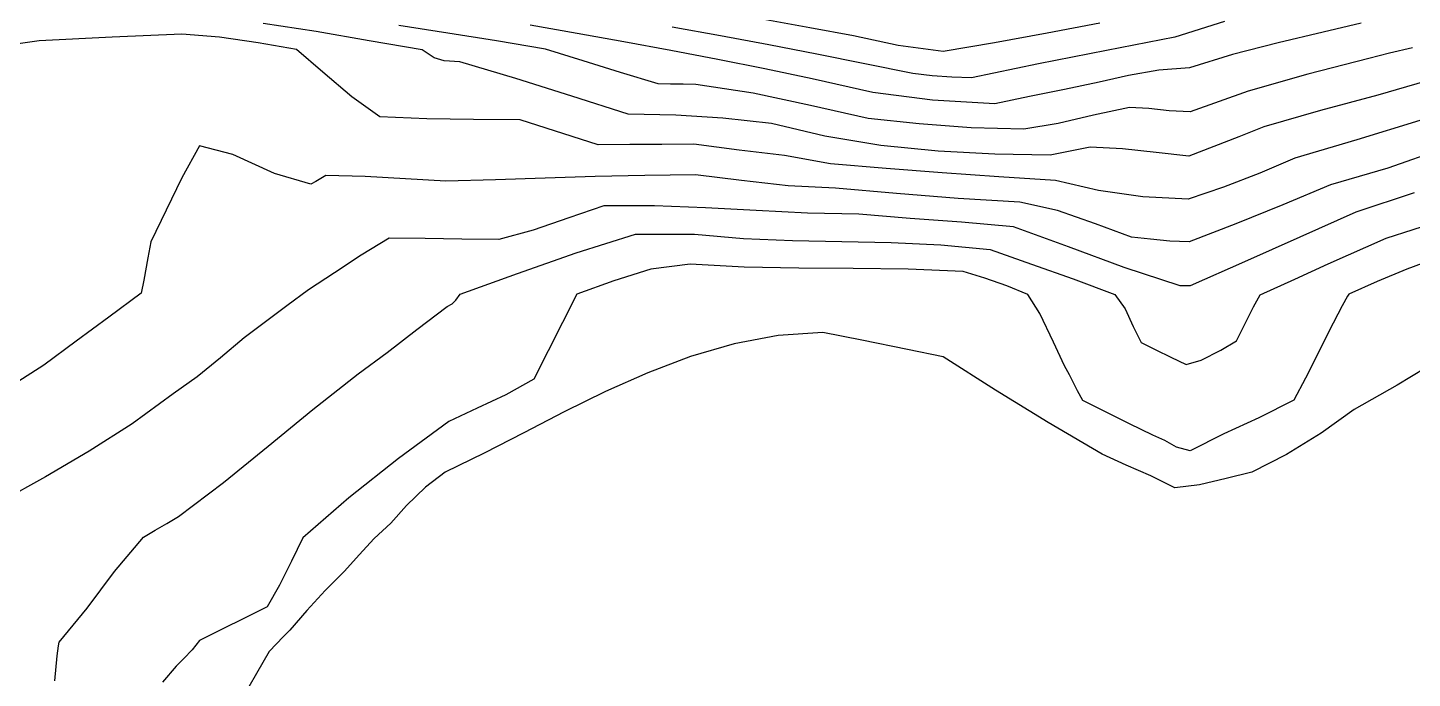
# Model space of a CAD drawing. Header units: millimetres. Extents: x 21147 to 21795, y 3328 to 3821.
# Drawn here: x 21373.1 to 21443.9, y 3399.9 to 3433.2 of the extents above; entities that cross this region are included whole.
import ezdxf

# ---------------------------------------------------------------- set-up
doc = ezdxf.new("R2010")
doc.units = ezdxf.units.MM
doc.header["$MEASUREMENT"] = 0
doc.layers.add('CURVAS', color=43, linetype='Continuous')

msp = doc.modelspace()

# ---------------------------------------------------------------- linework, layer by layer
at = {"layer": 'CURVAS', "linetype": 'Continuous'}
for p, q in [((21387.831, 3433.036), (21385.12, 3433.461)), ((21394.554, 3432.962), (21392.057, 3433.353)), ((21401.176, 3432.945), (21398.782, 3433.37)), ((21408.515, 3432.828), (21406.046, 3433.271)), ((21413.091, 3433.23), (21410.271, 3433.737)), ((21415.322, 3432.823), (21413.091, 3433.23)), ((21427.928, 3433.476), (21425.225, 3432.953)), ((21434.305, 3433.564), (21431.755, 3432.748)), ((21441.286, 3433.472), (21439.355, 3433.008)), ((21373.647, 3432.562), (21370.488, 3432.121)), ((21377.396, 3432.747), (21373.647, 3432.562)), ((21380.953, 3432.912), (21377.396, 3432.747)), ((21382.888, 3432.758), (21380.953, 3432.912)), ((21384.854, 3432.467), (21382.888, 3432.758)), ((21386.827, 3432.121), (21384.854, 3432.467)), ((21390.544, 3432.562), (21387.831, 3433.036)), ((21393.251, 3432.111), (21390.544, 3432.562)), ((21397.055, 3432.558), (21394.554, 3432.962)), ((21399.559, 3432.14), (21397.055, 3432.558)), ((21403.571, 3432.512), (21401.176, 3432.945)), ((21405.969, 3432.066), (21403.571, 3432.512)), ((21410.981, 3432.367), (21408.515, 3432.828)), ((21413.442, 3431.889), (21410.981, 3432.367)), ((21417.606, 3432.328), (21415.322, 3432.823)), ((21419.901, 3432.024), (21417.606, 3432.328)), ((21422.537, 3432.455), (21419.901, 3432.024)), ((21425.225, 3432.953), (21422.537, 3432.455)), ((21431.755, 3432.748), (21428.268, 3432.079)), ((21437.053, 3432.456), (21434.716, 3431.869)), ((21439.355, 3433.008), (21437.053, 3432.456)), ((21388.175, 3430.964), (21386.827, 3432.121)), ((21393.858, 3431.687), (21393.251, 3432.111)), ((21394.373, 3431.538), (21393.858, 3431.687)), ((21401.478, 3431.542), (21399.559, 3432.14)), ((21408.371, 3431.606), (21405.969, 3432.066)), ((21415.898, 3431.395), (21413.442, 3431.889)), ((21428.268, 3432.079), (21424.783, 3431.387)), ((21434.716, 3431.869), (21432.517, 3431.176)), ((21441.68, 3431.658), (21438.569, 3430.862)), ((21442.743, 3431.933), (21441.68, 3431.658)), ((21443.914, 3432.212), (21442.743, 3431.933)), ((21389.653, 3429.69), (21388.175, 3430.964)), ((21395.18, 3431.494), (21394.373, 3431.538)), ((21398.039, 3430.638), (21395.18, 3431.494)), ((21403.398, 3430.947), (21401.478, 3431.542)), ((21405.317, 3430.356), (21403.398, 3430.947)), ((21410.78, 3431.127), (21408.371, 3431.606)), ((21413.197, 3430.626), (21410.78, 3431.127)), ((21418.348, 3430.886), (21415.898, 3431.395)), ((21424.783, 3431.387), (21421.347, 3430.674)), ((21430.937, 3431.063), (21429.396, 3430.79)), ((21432.517, 3431.176), (21430.937, 3431.063)), ((21400.909, 3429.726), (21398.039, 3430.638)), ((21405.957, 3430.346), (21405.317, 3430.356)), ((21406.6, 3430.339), (21405.957, 3430.346)), ((21407.246, 3430.336), (21406.6, 3430.339)), ((21410.183, 3429.888), (21407.246, 3430.336)), ((21416.3, 3429.914), (21413.197, 3430.626)), ((21419.342, 3430.78), (21418.348, 3430.886)), ((21420.347, 3430.703), (21419.342, 3430.78)), ((21421.347, 3430.674), (21420.347, 3430.703)), ((21427.887, 3430.452), (21426.105, 3430.079)), ((21429.396, 3430.79), (21427.887, 3430.452)), ((21438.569, 3430.862), (21435.504, 3429.981)), ((21445.084, 3430.645), (21442.14, 3429.792)), ((21391.091, 3428.668), (21389.653, 3429.69)), ((21403.793, 3428.813), (21400.909, 3429.726)), ((21413.125, 3429.258), (21410.183, 3429.888)), ((21419.367, 3429.534), (21416.3, 3429.914)), ((21422.553, 3429.343), (21419.367, 3429.534)), ((21424.328, 3429.71), (21422.553, 3429.343)), ((21426.105, 3430.079), (21424.328, 3429.71)), ((21435.504, 3429.981), (21432.536, 3428.928)), ((21442.14, 3429.792), (21439.203, 3428.997)), ((21406.225, 3428.763), (21403.793, 3428.813)), ((21416.062, 3428.591), (21413.125, 3429.258)), ((21429.44, 3429.15), (21427.598, 3428.762)), ((21430.431, 3429.093), (21429.44, 3429.15)), ((21431.461, 3428.986), (21430.431, 3429.093)), ((21432.536, 3428.928), (21431.461, 3428.986)), ((21439.203, 3428.997), (21436.317, 3428.157)), ((21393.483, 3428.566), (21391.091, 3428.668)), ((21395.875, 3428.541), (21393.483, 3428.566)), ((21398.267, 3428.523), (21395.875, 3428.541)), ((21399.591, 3428.092), (21398.267, 3428.523)), ((21400.919, 3427.665), (21399.591, 3428.092)), ((21408.637, 3428.605), (21406.225, 3428.763)), ((21411.114, 3428.33), (21408.637, 3428.605)), ((21413.859, 3427.677), (21411.114, 3428.33)), ((21418.676, 3428.311), (21416.062, 3428.591)), ((21421.344, 3428.115), (21418.676, 3428.311)), ((21424.029, 3428.041), (21421.344, 3428.115)), ((21425.787, 3428.333), (21424.029, 3428.041)), ((21427.598, 3428.762), (21425.787, 3428.333)), ((21436.317, 3428.157), (21435.034, 3427.655)), ((21444.292, 3428.489), (21441.063, 3427.49)), ((21402.25, 3427.24), (21400.919, 3427.665)), ((21416.724, 3427.214), (21413.859, 3427.677)), ((21435.034, 3427.655), (21433.754, 3427.156)), ((21441.063, 3427.49), (21437.899, 3426.565)), ((21381.86, 3427.182), (21380.955, 3425.552)), ((21383.563, 3426.752), (21381.86, 3427.182)), ((21385.697, 3425.771), (21383.563, 3426.752)), ((21403.88, 3427.25), (21402.25, 3427.24)), ((21405.513, 3427.26), (21403.88, 3427.25)), ((21407.15, 3427.269), (21405.513, 3427.26)), ((21409.46, 3426.975), (21407.15, 3427.269)), ((21411.784, 3426.686), (21409.46, 3426.975)), ((21414.133, 3426.276), (21411.784, 3426.686)), ((21419.644, 3426.916), (21416.724, 3427.214)), ((21422.551, 3426.757), (21419.644, 3426.916)), ((21425.379, 3426.71), (21422.551, 3426.757)), ((21426.064, 3426.845), (21425.379, 3426.71)), ((21426.749, 3426.983), (21426.064, 3426.845)), ((21427.434, 3427.125), (21426.749, 3426.983)), ((21429.074, 3427.035), (21427.434, 3427.125)), ((21430.799, 3426.842), (21429.074, 3427.035)), ((21432.478, 3426.662), (21430.799, 3426.842)), ((21433.754, 3427.156), (21432.478, 3426.662)), ((21445.867, 3427.188), (21442.652, 3426.039)), ((21416.982, 3426.024), (21414.133, 3426.276)), ((21419.862, 3425.806), (21416.982, 3426.024)), ((21437.899, 3426.565), (21436.104, 3425.786)), ((21442.652, 3426.039), (21439.731, 3425.186)), ((21380.955, 3425.552), (21380.151, 3423.891)), ((21387.56, 3425.225), (21385.697, 3425.771)), ((21387.811, 3425.37), (21387.56, 3425.225)), ((21388.062, 3425.517), (21387.811, 3425.37)), ((21388.313, 3425.668), (21388.062, 3425.517)), ((21390.334, 3425.619), (21388.313, 3425.668)), ((21392.39, 3425.505), (21390.334, 3425.619)), ((21394.457, 3425.379), (21392.39, 3425.505)), ((21397.007, 3425.453), (21394.457, 3425.379)), ((21399.549, 3425.537), (21397.007, 3425.453)), ((21402.093, 3425.616), (21399.549, 3425.537)), ((21404.649, 3425.674), (21402.093, 3425.616)), ((21407.227, 3425.697), (21404.649, 3425.674)), ((21409.584, 3425.406), (21407.227, 3425.697)), ((21411.978, 3425.139), (21409.584, 3425.406)), ((21422.757, 3425.606), (21419.862, 3425.806)), ((21425.649, 3425.408), (21422.757, 3425.606)), ((21427.852, 3424.91), (21425.649, 3425.408)), ((21436.104, 3425.786), (21434.256, 3425.081)), ((21414.393, 3425.022), (21411.978, 3425.139)), ((21417.523, 3424.749), (21414.393, 3425.022)), ((21420.674, 3424.495), (21417.523, 3424.749)), ((21430.125, 3424.581), (21427.852, 3424.91)), ((21432.449, 3424.463), (21430.125, 3424.581)), ((21434.256, 3425.081), (21432.449, 3424.463)), ((21439.731, 3425.186), (21437.292, 3424.165)), ((21444.009, 3424.778), (21441.024, 3423.787)), ((21380.151, 3423.891), (21379.362, 3422.273)), ((21402.539, 3424.125), (21400.746, 3423.501)), ((21405.137, 3424.117), (21402.539, 3424.125)), ((21407.738, 3424.014), (21405.137, 3424.117)), ((21410.345, 3423.871), (21407.738, 3424.014)), ((21412.964, 3423.745), (21410.345, 3423.871)), ((21423.836, 3424.299), (21420.674, 3424.495)), ((21425.756, 3423.872), (21423.836, 3424.299)), ((21427.697, 3423.198), (21425.756, 3423.872)), ((21437.292, 3424.165), (21434.879, 3423.198)), ((21400.746, 3423.501), (21398.925, 3422.878)), ((21415.599, 3423.691), (21412.964, 3423.745)), ((21418.221, 3423.476), (21415.599, 3423.691)), ((21420.844, 3423.285), (21418.221, 3423.476)), ((21423.498, 3423.045), (21420.844, 3423.285)), ((21429.546, 3422.514), (21427.697, 3423.198)), ((21434.879, 3423.198), (21432.497, 3422.273)), ((21441.024, 3423.787), (21438.159, 3422.516)), ((21442.567, 3422.466), (21445.338, 3423.343)), ((21391.554, 3422.466), (21390.136, 3421.599)), ((21393.404, 3422.446), (21391.554, 3422.466)), ((21395.275, 3422.409), (21393.404, 3422.446)), ((21398.925, 3422.878), (21397.177, 3422.389)), ((21401.127, 3421.708), (21404.16, 3422.659)), ((21404.16, 3422.659), (21405.163, 3422.659)), ((21405.163, 3422.659), (21406.169, 3422.659)), ((21406.169, 3422.659), (21407.179, 3422.659)), ((21407.179, 3422.659), (21409.683, 3422.441)), ((21409.683, 3422.441), (21412.2, 3422.337)), ((21426.32, 3422.016), (21423.498, 3423.045)), ((21430.506, 3422.413), (21429.546, 3422.514)), ((21431.498, 3422.316), (21430.506, 3422.413)), ((21438.159, 3422.516), (21435.33, 3421.252)), ((21439.604, 3421.141), (21442.567, 3422.466)), ((21379.362, 3422.273), (21379.205, 3421.456)), ((21397.177, 3422.389), (21395.275, 3422.409)), ((21398.133, 3420.656), (21401.127, 3421.708)), ((21412.2, 3422.337), (21414.724, 3422.288)), ((21414.724, 3422.288), (21417.253, 3422.235)), ((21417.253, 3422.235), (21419.783, 3422.121)), ((21419.783, 3422.121), (21422.312, 3421.887)), ((21422.312, 3421.887), (21424.428, 3421.131)), ((21429.168, 3420.965), (21426.32, 3422.016)), ((21432.497, 3422.273), (21431.498, 3422.316)), ((21379.205, 3421.456), (21379.005, 3420.313)), ((21390.136, 3421.599), (21388.759, 3420.691)), ((21406.957, 3421.135), (21404.949, 3420.866)), ((21409.732, 3420.974), (21406.957, 3421.135)), ((21424.428, 3421.131), (21426.562, 3420.383)), ((21435.33, 3421.252), (21432.536, 3420.026)), ((21437.897, 3420.367), (21439.604, 3421.141)), ((21445.19, 3421.453), (21443.623, 3420.872)), ((21379.005, 3420.313), (21378.88, 3419.65)), ((21388.759, 3420.691), (21387.425, 3419.823)), ((21395.19, 3419.601), (21398.133, 3420.656)), ((21404.949, 3420.866), (21403.062, 3420.282)), ((21412.514, 3420.92), (21409.732, 3420.974)), ((21415.306, 3420.909), (21412.514, 3420.92)), ((21418.112, 3420.874), (21415.306, 3420.909)), ((21420.933, 3420.749), (21418.112, 3420.874)), ((21422.03, 3420.419), (21420.933, 3420.749)), ((21423.156, 3420.022), (21422.03, 3420.419)), ((21426.562, 3420.383), (21428.697, 3419.582)), ((21432.034, 3420.026), (21429.168, 3420.965)), ((21436.124, 3419.563), (21437.897, 3420.367)), ((21443.623, 3420.872), (21442.118, 3420.237)), ((21378.88, 3419.65), (21377.211, 3418.415)), ((21387.425, 3419.823), (21386.329, 3418.997)), ((21394.976, 3419.28), (21395.19, 3419.601)), ((21401.17, 3419.601), (21400.43, 3418.145)), ((21403.062, 3420.282), (21401.17, 3419.601)), ((21424.241, 3419.582), (21423.156, 3420.022)), ((21424.846, 3418.609), (21424.241, 3419.582)), ((21428.697, 3419.582), (21429.209, 3418.844)), ((21432.199, 3420.026), (21432.034, 3420.026)), ((21432.365, 3420.026), (21432.199, 3420.026)), ((21432.536, 3420.026), (21432.365, 3420.026)), ((21440.667, 3419.592), (21440.59, 3419.489)), ((21442.118, 3420.237), (21440.667, 3419.592)), ((21386.329, 3418.997), (21385.236, 3418.174)), ((21392.973, 3417.78), (21394.524, 3418.955)), ((21394.524, 3418.955), (21394.783, 3419.103)), ((21394.783, 3419.103), (21394.976, 3419.28)), ((21435.474, 3418.335), (21435.79, 3418.948)), ((21435.79, 3418.948), (21436.124, 3419.563)), ((21440.322, 3418.994), (21439.635, 3417.682)), ((21440.59, 3419.489), (21440.322, 3418.994)), ((21377.211, 3418.415), (21375.545, 3417.183)), ((21385.236, 3418.174), (21384.146, 3417.354)), ((21425.558, 3417.131), (21424.846, 3418.609)), ((21429.209, 3418.844), (21429.632, 3417.945)), ((21434.909, 3417.2), (21435.474, 3418.335)), ((21391.458, 3416.604), (21392.973, 3417.78)), ((21400.43, 3418.145), (21399.694, 3416.691)), ((21411.462, 3417.479), (21409.206, 3417.05)), ((21413.747, 3417.634), (21411.462, 3417.479)), ((21415.737, 3417.232), (21413.747, 3417.634)), ((21429.632, 3417.945), (21430.028, 3417.123)), ((21439.635, 3417.682), (21439.056, 3416.506)), ((21375.545, 3417.183), (21373.884, 3415.955)), ((21384.146, 3417.354), (21382.933, 3416.326)), ((21409.206, 3417.05), (21406.981, 3416.394)), ((21418.075, 3416.763), (21415.737, 3417.232)), ((21419.91, 3416.38), (21418.075, 3416.763)), ((21426.112, 3415.927), (21425.558, 3417.131)), ((21430.028, 3417.123), (21430.793, 3416.746)), ((21430.793, 3416.746), (21431.562, 3416.37)), ((21434.114, 3416.72), (21434.909, 3417.2)), ((21382.933, 3416.326), (21381.735, 3415.369)), ((21389.972, 3415.512), (21391.458, 3416.604)), ((21399.694, 3416.691), (21398.961, 3415.242)), ((21406.981, 3416.394), (21404.79, 3415.562)), ((21422.586, 3414.676), (21419.91, 3416.38)), ((21431.562, 3416.37), (21432.333, 3415.994)), ((21432.333, 3415.994), (21433.108, 3416.223)), ((21433.108, 3416.223), (21434.114, 3416.72)), ((21439.056, 3416.506), (21438.452, 3415.296)), ((21445.334, 3416.271), (21443.14, 3414.938)), ((21373.884, 3415.955), (21371.114, 3414.182)), ((21381.735, 3415.369), (21380.51, 3414.489)), ((21387.653, 3413.694), (21389.972, 3415.512)), ((21404.79, 3415.562), (21402.635, 3414.602)), ((21426.366, 3415.458), (21426.112, 3415.927)), ((21426.784, 3414.653), (21426.366, 3415.458)), ((21398.961, 3415.242), (21397.522, 3414.448)), ((21425.285, 3413.017), (21422.586, 3414.676)), ((21427.057, 3414.152), (21426.784, 3414.653)), ((21438.452, 3415.296), (21437.841, 3414.171)), ((21443.14, 3414.938), (21440.927, 3413.689)), ((21380.51, 3414.489), (21378.411, 3412.956)), ((21397.522, 3414.448), (21396.056, 3413.75)), ((21402.635, 3414.602), (21400.519, 3413.566)), ((21428.247, 3413.554), (21427.057, 3414.152)), ((21437.841, 3414.171), (21436.056, 3413.261)), ((21385.366, 3411.814), (21387.653, 3413.694)), ((21396.056, 3413.75), (21394.611, 3413.072)), ((21400.519, 3413.566), (21398.444, 3412.501)), ((21429.44, 3412.959), (21428.247, 3413.554)), ((21436.056, 3413.261), (21434.266, 3412.436)), ((21440.927, 3413.689), (21439.244, 3412.469)), ((21378.411, 3412.956), (21376.218, 3411.555)), ((21394.611, 3413.072), (21392.035, 3411.179)), ((21398.444, 3412.501), (21396.413, 3411.458)), ((21428.032, 3411.403), (21425.285, 3413.017)), ((21430.636, 3412.367), (21429.44, 3412.959)), ((21383.087, 3409.958), (21385.366, 3411.814)), ((21431.247, 3412.107), (21430.636, 3412.367)), ((21431.851, 3411.754), (21431.247, 3412.107)), ((21434.266, 3412.436), (21432.546, 3411.577)), ((21439.244, 3412.469), (21437.476, 3411.385)), ((21376.218, 3411.555), (21373.972, 3410.246)), ((21392.035, 3411.179), (21389.503, 3409.174)), ((21396.413, 3411.458), (21394.428, 3410.487)), ((21429.272, 3410.846), (21428.032, 3411.403)), ((21432.546, 3411.577), (21431.851, 3411.754)), ((21437.476, 3411.385), (21435.69, 3410.487)), ((21394.428, 3410.487), (21393.418, 3409.708)), ((21430.537, 3410.294), (21429.272, 3410.846)), ((21435.69, 3410.487), (21434.387, 3410.159)), ((21373.972, 3410.246), (21371.713, 3408.984)), ((21380.789, 3408.21), (21383.087, 3409.958)), ((21393.418, 3409.708), (21392.447, 3408.767)), ((21431.764, 3409.686), (21430.537, 3410.294)), ((21433.022, 3409.834), (21431.764, 3409.686)), ((21434.387, 3410.159), (21433.022, 3409.834)), ((21389.503, 3409.174), (21387.146, 3407.121)), ((21392.447, 3408.767), (21391.65, 3407.873)), ((21379.593, 3407.507), (21380.191, 3407.856)), ((21380.191, 3407.856), (21380.789, 3408.21)), ((21391.65, 3407.873), (21390.799, 3407.083)), ((21377.507, 3405.386), (21378.995, 3407.159)), ((21378.995, 3407.159), (21379.593, 3407.507)), ((21387.146, 3407.121), (21386.559, 3405.926)), ((21390.799, 3407.083), (21390.019, 3406.242)), ((21390.019, 3406.242), (21389.277, 3405.413)), ((21386.559, 3405.926), (21385.945, 3404.698)), ((21389.277, 3405.413), (21388.288, 3404.423)), ((21376.105, 3403.521), (21377.507, 3405.386)), ((21385.945, 3404.698), (21385.313, 3403.581)), ((21388.288, 3404.423), (21387.34, 3403.391)), ((21374.674, 3401.767), (21376.105, 3403.521)), ((21385.313, 3403.581), (21384.159, 3403.005)), ((21387.34, 3403.391), (21386.48, 3402.394)), ((21384.159, 3403.005), (21383.008, 3402.433)), ((21383.008, 3402.433), (21381.86, 3401.864)), ((21386.13, 3402.045), (21385.801, 3401.698)), ((21386.48, 3402.394), (21386.13, 3402.045)), ((21374.579, 3401.072), (21374.634, 3401.585)), ((21374.634, 3401.585), (21374.674, 3401.767)), ((21381.479, 3401.391), (21381.051, 3400.935)), ((21381.86, 3401.864), (21381.479, 3401.391)), ((21385.419, 3401.304), (21383.683, 3398.272)), ((21385.801, 3401.698), (21385.419, 3401.304)), ((21374.462, 3399.79), (21374.579, 3401.072)), ((21380.664, 3400.552), (21379.967, 3399.733)), ((21381.051, 3400.935), (21380.664, 3400.552))]:
    msp.add_line(p, q, dxfattribs=at)

doc.saveas('drawing.dxf')
